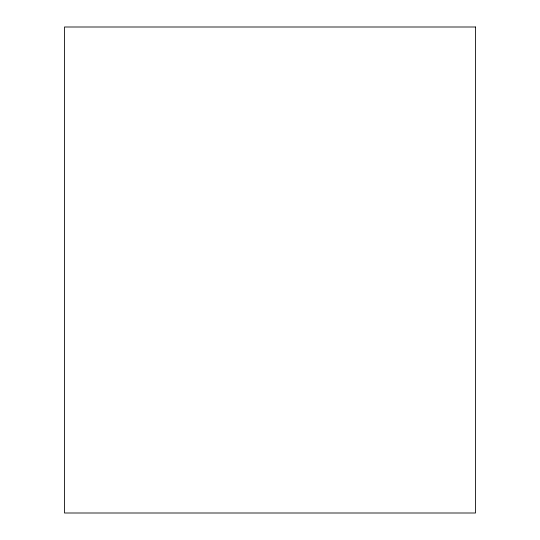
<?xml version="1.0" encoding="UTF-8"?>
<svg xmlns="http://www.w3.org/2000/svg" width="540" height="540" viewBox="0 0 540 540"><rect width="100%" height="100%" fill="white"/><g stroke="black" fill="none" stroke-linecap="round" stroke-linejoin="round"><path stroke-width="0.81" d="M475.517 27L64.483 27L64.483 513L475.517 513L475.517 27"/></g></svg>
